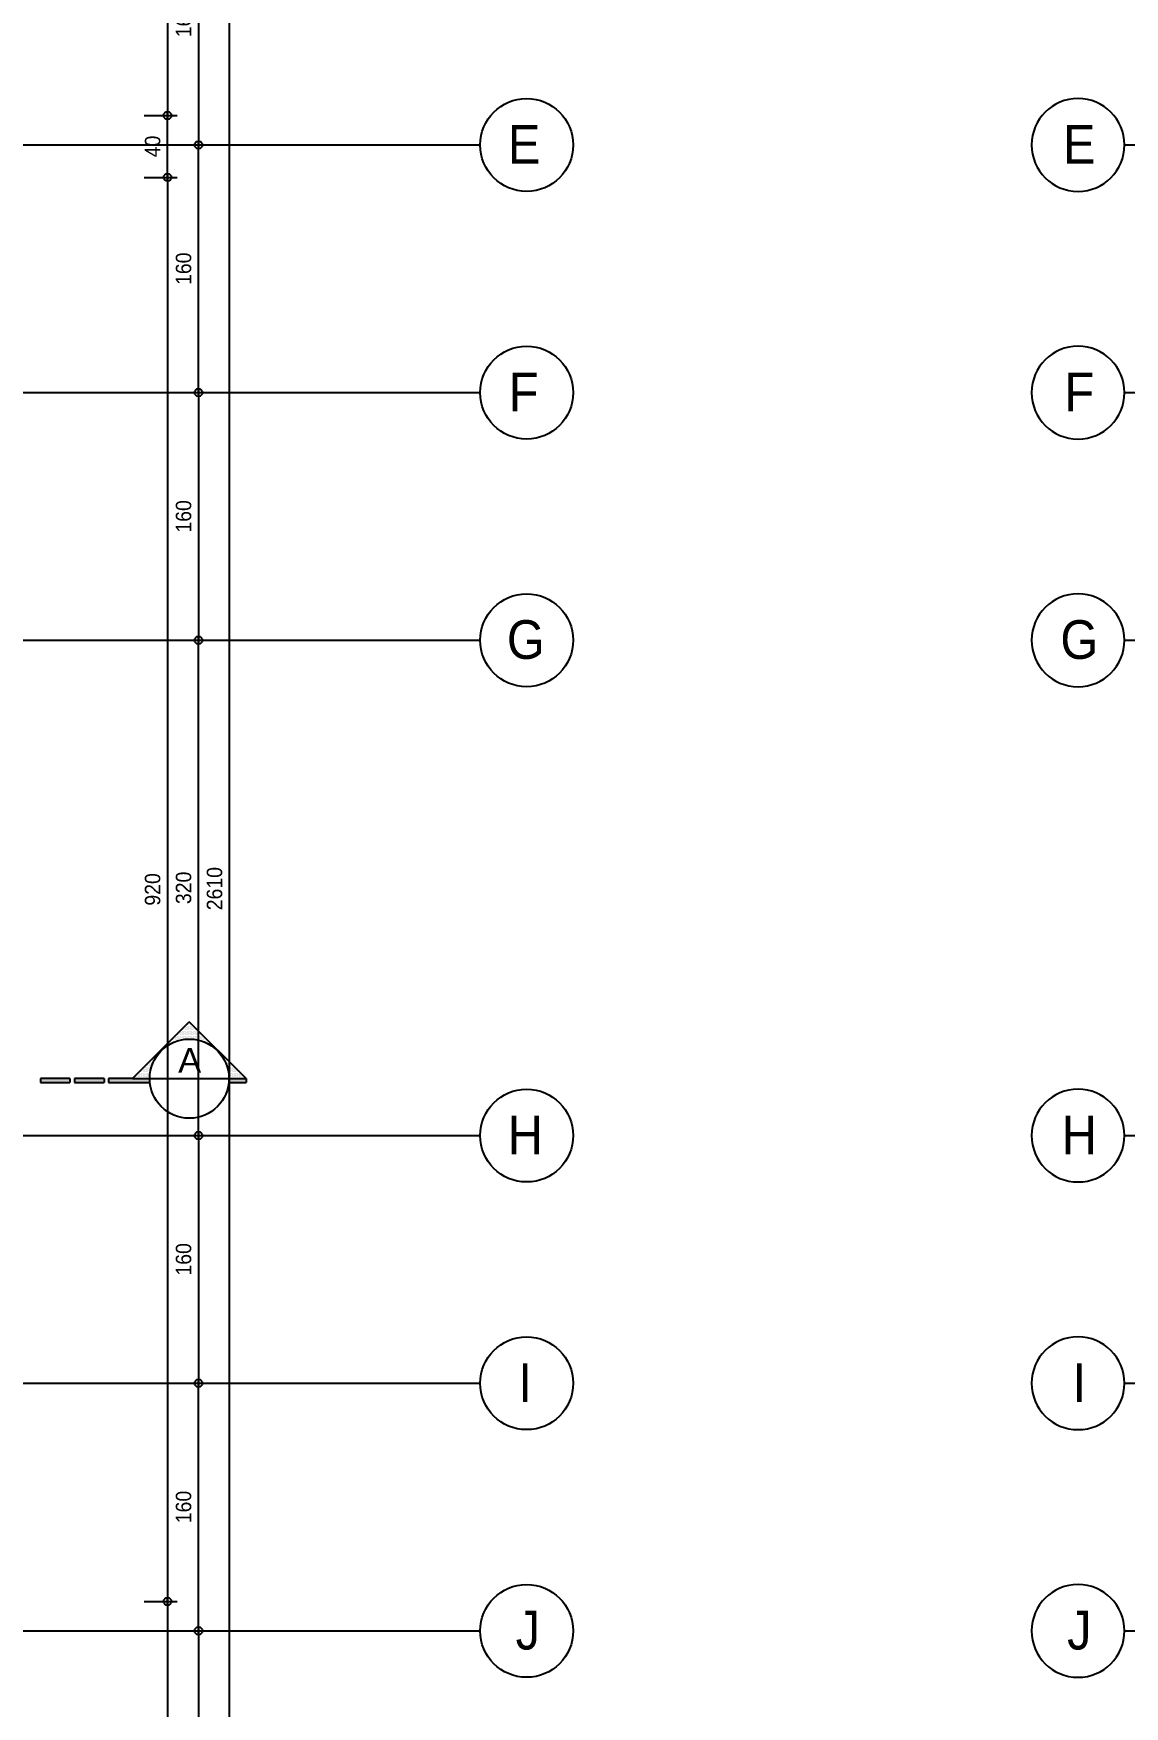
# Model space of a CAD drawing. Extents: x 460786 to 545292, y 30998 to 41694.
# Drawn here: x 471506 to 472210, y 38999 to 40080 of the extents above; entities that cross this region are included whole.
import ezdxf
from ezdxf.enums import TextEntityAlignment as Align

# ---------------------------------------------------------------- set-up
doc = ezdxf.new("R2010")
doc.units = 0
doc.header["$LTSCALE"] = 50
doc.header["$MEASUREMENT"] = 0
doc.header["$PDMODE"] = 35
doc.linetypes.add('DASHDOT', pattern=[5.5, 5, -0.25, 0, -0.25])
doc.layers.get('0').update_dxf_attribs({"linetype": 'CONTINUOUS'})
doc.layers.get('Defpoints').update_dxf_attribs({"linetype": 'CONTINUOUS'})
for name, color, linetype in [('A-Aks Balonu', 2, 'CONTINUOUS'), ('A-Aks Yatay', 12, 'DASHDOT'), ('A-Kesit Yazi', 4, 'CONTINUOUS'), ('A-Olcu DIS Dikey', 8, 'CONTINUOUS')]:
    doc.layers.add(name, color=color, linetype=linetype)
doc.styles.get("Standard").update_dxf_attribs({"font": 'arial.ttf', "width": 0.9})
doc.styles.add('STANDARD1', font='arial.ttf')
doc.dimstyles.new('EXIT', dxfattribs={"dimscale": 50, "dimtxt": 0.23, "dimasz": 0.03, "dimexe": 0.125, "dimexo": 0.5, "dimgap": 0.09, "dimtad": 1, "dimzin": 1, "dimdsep": 46, "dimtxsty": 'Standard', "dimblk": 'TICK', "dimcen": 0.2, "dimadec": 0, "dimazin": 0, "dimtfac": 1, "dimtix": 1, "dimtofl": 0, "dimtmove": 2, "dimatfit": 3, "dimldrblk": 'TICK', "dimfxl": 1, "dimtolj": 1, "dimtzin": 1, "dimarcsym": 0})

# ---------------------------------------------------------------- blocks, each defined once
blk = doc.blocks.new('aks')
blk.add_circle((-0.8, 38.6), 60)
at = {"width": 0.9}
blk.add_attdef('AKSNO', text='', height=50, dxfattribs=at).set_placement((-0.8, 38.6), align=Align.MIDDLE_CENTER)
blk = doc.blocks.new('*X5')
at = {"color": 0}
for p, q in [((116.4125, 395.05), (116.4125, 395.05)), ((116.425, 395.05), (116.425, 395.05)), ((116.43125, 395.0625), (116.43125, 395.0625)), ((116.4375, 395.075), (116.4375, 395.075)), ((116.4375, 395.05), (116.4375, 395.05)), ((116.44375, 395.0625), (116.44375, 395.0625)), ((116.45, 395.075), (116.45, 395.075)), ((116.45, 395.05), (116.45, 395.05)), ((116.45625, 395.0875), (116.45625, 395.0875)), ((116.45625, 395.0625), (116.45625, 395.0625)), ((116.4625, 395.1), (116.4625, 395.1)), ((116.4625, 395.075), (116.4625, 395.075)), ((116.4625, 395.05), (116.4625, 395.05)), ((116.46875, 395.0875), (116.46875, 395.0875)), ((116.46875, 395.0625), (116.46875, 395.0625)), ((116.475, 395.1), (116.475, 395.1)), ((116.475, 395.075), (116.475, 395.075)), ((116.475, 395.05), (116.475, 395.05)), ((116.48125, 395.1125), (116.48125, 395.1125)), ((116.48125, 395.0875), (116.48125, 395.0875)), ((116.48125, 395.0625), (116.48125, 395.0625)), ((116.4875, 395.125), (116.4875, 395.125)), ((116.4875, 395.1), (116.4875, 395.1)), ((116.4875, 395.075), (116.4875, 395.075)), ((116.4875, 395.05), (116.4875, 395.05)), ((116.49375, 395.1125), (116.49375, 395.1125)), ((116.49375, 395.0875), (116.49375, 395.0875)), ((116.49375, 395.0625), (116.49375, 395.0625)), ((116.5, 395.125), (116.5, 395.125)), ((116.5, 395.1), (116.5, 395.1)), ((116.5, 395.075), (116.5, 395.075)), ((116.5, 395.05), (116.5, 395.05)), ((116.50625, 395.1375), (116.50625, 395.1375)), ((116.50625, 395.1125), (116.50625, 395.1125)), ((116.50625, 395.0875), (116.50625, 395.0875)), ((116.50625, 395.0625), (116.50625, 395.0625)), ((116.5125, 395.15), (116.5125, 395.15)), ((116.5125, 395.125), (116.5125, 395.125)), ((116.5125, 395.1), (116.5125, 395.1)), ((116.5125, 395.075), (116.5125, 395.075)), ((116.5125, 395.05), (116.5125, 395.05)), ((116.51875, 395.1375), (116.51875, 395.1375)), ((116.51875, 395.1125), (116.51875, 395.1125)), ((116.51875, 395.0875), (116.51875, 395.0875)), ((116.51875, 395.0625), (116.51875, 395.0625)), ((116.525, 395.15), (116.525, 395.15)), ((116.525, 395.125), (116.525, 395.125)), ((116.525, 395.1), (116.525, 395.1)), ((116.525, 395.075), (116.525, 395.075)), ((116.525, 395.05), (116.525, 395.05)), ((116.53125, 395.1625), (116.53125, 395.1625)), ((116.53125, 395.1375), (116.53125, 395.1375)), ((116.53125, 395.1125), (116.53125, 395.1125)), ((116.53125, 395.0875), (116.53125, 395.0875)), ((116.53125, 395.0625), (116.53125, 395.0625)), ((116.5375, 395.175), (116.5375, 395.175)), ((116.5375, 395.15), (116.5375, 395.15)), ((116.5375, 395.125), (116.5375, 395.125)), ((116.5375, 395.1), (116.5375, 395.1)), ((116.5375, 395.075), (116.5375, 395.075)), ((116.5375, 395.05), (116.5375, 395.05)), ((116.54375, 395.1625), (116.54375, 395.1625)), ((116.54375, 395.1375), (116.54375, 395.1375)), ((116.54375, 395.1125), (116.54375, 395.1125)), ((116.54375, 395.0875), (116.54375, 395.0875)), ((116.54375, 395.0625), (116.54375, 395.0625)), ((116.55, 395.15), (116.55, 395.15)), ((116.55, 395.125), (116.55, 395.125)), ((116.55, 395.1), (116.55, 395.1)), ((116.55, 395.075), (116.55, 395.075)), ((116.55, 395.05), (116.55, 395.05)), ((116.55625, 395.1625), (116.55625, 395.1625)), ((116.55625, 395.1375), (116.55625, 395.1375)), ((116.55625, 395.1125), (116.55625, 395.1125)), ((116.55625, 395.0875), (116.55625, 395.0875)), ((116.55625, 395.0625), (116.55625, 395.0625)), ((116.5625, 395.15), (116.5625, 395.15)), ((116.5625, 395.125), (116.5625, 395.125)), ((116.5625, 395.1), (116.5625, 395.1)), ((116.5625, 395.075), (116.5625, 395.075)), ((116.5625, 395.05), (116.5625, 395.05)), ((116.56875, 395.1375), (116.56875, 395.1375)), ((116.56875, 395.1125), (116.56875, 395.1125)), ((116.56875, 395.0875), (116.56875, 395.0875)), ((116.56875, 395.0625), (116.56875, 395.0625)), ((116.575, 395.125), (116.575, 395.125)), ((116.575, 395.1), (116.575, 395.1)), ((116.575, 395.075), (116.575, 395.075)), ((116.575, 395.05), (116.575, 395.05)), ((116.58125, 395.1375), (116.58125, 395.1375)), ((116.58125, 395.1125), (116.58125, 395.1125)), ((116.58125, 395.0875), (116.58125, 395.0875)), ((116.58125, 395.0625), (116.58125, 395.0625)), ((116.5875, 395.125), (116.5875, 395.125)), ((116.5875, 395.1), (116.5875, 395.1)), ((116.5875, 395.075), (116.5875, 395.075)), ((116.5875, 395.05), (116.5875, 395.05)), ((116.59375, 395.1125), (116.59375, 395.1125)), ((116.59375, 395.0875), (116.59375, 395.0875)), ((116.59375, 395.0625), (116.59375, 395.0625)), ((116.6, 395.1), (116.6, 395.1)), ((116.6, 395.075), (116.6, 395.075)), ((116.6, 395.05), (116.6, 395.05)), ((116.60625, 395.1125), (116.60625, 395.1125)), ((116.60625, 395.0875), (116.60625, 395.0875)), ((116.60625, 395.0625), (116.60625, 395.0625)), ((116.6125, 395.1), (116.6125, 395.1)), ((116.6125, 395.075), (116.6125, 395.075)), ((116.6125, 395.05), (116.6125, 395.05)), ((116.61875, 395.0875), (116.61875, 395.0875)), ((116.61875, 395.0625), (116.61875, 395.0625)), ((116.625, 395.075), (116.625, 395.075)), ((116.625, 395.05), (116.625, 395.05)), ((116.63125, 395.0875), (116.63125, 395.0875)), ((116.63125, 395.0625), (116.63125, 395.0625)), ((116.6375, 395.075), (116.6375, 395.075)), ((116.6375, 395.05), (116.6375, 395.05)), ((116.64375, 395.0625), (116.64375, 395.0625)), ((116.65, 395.05), (116.65, 395.05)), ((116.65625, 395.0625), (116.65625, 395.0625)), ((116.6625, 395.05), (116.6625, 395.05)), ((116.2375, 394.875), (116.2375, 394.875)), ((116.25625, 394.8875), (116.25625, 394.8875)), ((116.2625, 394.9), (116.2625, 394.9)), ((116.28125, 394.9125), (116.28125, 394.9125)), ((116.2875, 394.925), (116.2875, 394.925)), ((116.30625, 394.9375), (116.30625, 394.9375)), ((116.3125, 394.95), (116.3125, 394.95)), ((116.325, 394.95), (116.325, 394.95)), ((116.33125, 394.9625), (116.33125, 394.9625)), ((116.3375, 394.975), (116.3375, 394.975)), ((116.34375, 394.9625), (116.34375, 394.9625)), ((116.35, 394.975), (116.35, 394.975)), ((116.35625, 394.9875), (116.35625, 394.9875)), ((116.35625, 394.9625), (116.35625, 394.9625)), ((116.3625, 395), (116.3625, 395)), ((116.3625, 394.975), (116.3625, 394.975)), ((116.36875, 394.9875), (116.36875, 394.9875)), ((116.375, 395), (116.375, 395)), ((116.375, 394.975), (116.375, 394.975)), ((116.38125, 395.0125), (116.38125, 395.0125)), ((116.38125, 394.9875), (116.38125, 394.9875)), ((116.3875, 395.025), (116.3875, 395.025)), ((116.3875, 395), (116.3875, 395)), ((116.39375, 395.0125), (116.39375, 395.0125)), ((116.39375, 394.9875), (116.39375, 394.9875)), ((116.4, 395.025), (116.4, 395.025)), ((116.4, 395), (116.4, 395)), ((116.40625, 395.0375), (116.40625, 395.0375)), ((116.40625, 395.0125), (116.40625, 395.0125)), ((116.40625, 394.9875), (116.40625, 394.9875)), ((116.4125, 395.025), (116.4125, 395.025)), ((116.4125, 395), (116.4125, 395)), ((116.41875, 395.0375), (116.41875, 395.0375)), ((116.41875, 395.0125), (116.41875, 395.0125)), ((116.425, 395.025), (116.425, 395.025)), ((116.425, 395), (116.425, 395)), ((116.43125, 395.0375), (116.43125, 395.0375)), ((116.43125, 395.0125), (116.43125, 395.0125)), ((116.4375, 395.025), (116.4375, 395.025)), ((116.4375, 395), (116.4375, 395)), ((116.44375, 395.0375), (116.44375, 395.0375)), ((116.44375, 395.0125), (116.44375, 395.0125)), ((116.45, 395.025), (116.45, 395.025)), ((116.45, 395), (116.45, 395)), ((116.45625, 395.0375), (116.45625, 395.0375)), ((116.45625, 395.0125), (116.45625, 395.0125)), ((116.4625, 395.025), (116.4625, 395.025)), ((116.4625, 395), (116.4625, 395)), ((116.46875, 395.0375), (116.46875, 395.0375)), ((116.46875, 395.0125), (116.46875, 395.0125)), ((116.475, 395.025), (116.475, 395.025)), ((116.48125, 395.0375), (116.48125, 395.0375)), ((116.48125, 395.0125), (116.48125, 395.0125)), ((116.4875, 395.025), (116.4875, 395.025)), ((116.49375, 395.0375), (116.49375, 395.0375)), ((116.49375, 395.0125), (116.49375, 395.0125)), ((116.5, 395.025), (116.5, 395.025)), ((116.50625, 395.0375), (116.50625, 395.0375)), ((116.50625, 395.0125), (116.50625, 395.0125)), ((116.5125, 395.025), (116.5125, 395.025)), ((116.51875, 395.0375), (116.51875, 395.0375)), ((116.51875, 395.0125), (116.51875, 395.0125)), ((116.525, 395.025), (116.525, 395.025)), ((116.53125, 395.0375), (116.53125, 395.0375)), ((116.53125, 395.0125), (116.53125, 395.0125)), ((116.5375, 395.025), (116.5375, 395.025)), ((116.54375, 395.0375), (116.54375, 395.0375)), ((116.54375, 395.0125), (116.54375, 395.0125)), ((116.55, 395.025), (116.55, 395.025)), ((116.55625, 395.0375), (116.55625, 395.0375)), ((116.55625, 395.0125), (116.55625, 395.0125)), ((116.5625, 395.025), (116.5625, 395.025)), ((116.56875, 395.0375), (116.56875, 395.0375)), ((116.56875, 395.0125), (116.56875, 395.0125)), ((116.575, 395.025), (116.575, 395.025)), ((116.58125, 395.0375), (116.58125, 395.0375)), ((116.58125, 395.0125), (116.58125, 395.0125)), ((116.5875, 395.025), (116.5875, 395.025)), ((116.59375, 395.0375), (116.59375, 395.0375)), ((116.59375, 395.0125), (116.59375, 395.0125)), ((116.6, 395.025), (116.6, 395.025)), ((116.60625, 395.0375), (116.60625, 395.0375)), ((116.60625, 395.0125), (116.60625, 395.0125)), ((116.6125, 395.025), (116.6125, 395.025)), ((116.61875, 395.0375), (116.61875, 395.0375)), ((116.61875, 395.0125), (116.61875, 395.0125)), ((116.625, 395.025), (116.625, 395.025)), ((116.625, 395), (116.625, 395)), ((116.63125, 395.0375), (116.63125, 395.0375)), ((116.63125, 395.0125), (116.63125, 395.0125)), ((116.6375, 395.025), (116.6375, 395.025)), ((116.6375, 395), (116.6375, 395)), ((116.64375, 395.0375), (116.64375, 395.0375)), ((116.64375, 395.0125), (116.64375, 395.0125)), ((116.65, 395.025), (116.65, 395.025)), ((116.65, 395), (116.65, 395)), ((116.65625, 395.0375), (116.65625, 395.0375)), ((116.65625, 395.0125), (116.65625, 395.0125)), ((116.6625, 395.025), (116.6625, 395.025)), ((116.6625, 395), (116.6625, 395)), ((116.66875, 395.0375), (116.66875, 395.0375)), ((116.66875, 395.0125), (116.66875, 395.0125)), ((116.66875, 394.9875), (116.66875, 394.9875)), ((116.675, 395.025), (116.675, 395.025)), ((116.675, 395), (116.675, 395)), ((116.68125, 395.0375), (116.68125, 395.0375)), ((116.68125, 395.0125), (116.68125, 395.0125)), ((116.68125, 394.9875), (116.68125, 394.9875)), ((116.6875, 395.025), (116.6875, 395.025)), ((116.6875, 395), (116.6875, 395)), ((116.69375, 395.0125), (116.69375, 395.0125)), ((116.69375, 394.9875), (116.69375, 394.9875)), ((116.7, 395), (116.7, 395)), ((116.70625, 395.0125), (116.70625, 395.0125)), ((116.70625, 394.9875), (116.70625, 394.9875)), ((116.7125, 395), (116.7125, 395)), ((116.7125, 394.975), (116.7125, 394.975)), ((116.71875, 394.9875), (116.71875, 394.9875)), ((116.725, 394.975), (116.725, 394.975)), ((116.73125, 394.9875), (116.73125, 394.9875)), ((116.73125, 394.9625), (116.73125, 394.9625)), ((116.7375, 394.975), (116.7375, 394.975)), ((116.74375, 394.9625), (116.74375, 394.9625)), ((116.75, 394.95), (116.75, 394.95)), ((116.75625, 394.9625), (116.75625, 394.9625)), ((116.7625, 394.95), (116.7625, 394.95)), ((116.76875, 394.9375), (116.76875, 394.9375)), ((116.78125, 394.9375), (116.78125, 394.9375)), ((116.7875, 394.925), (116.7875, 394.925)), ((116.80625, 394.9125), (116.80625, 394.9125)), ((116.83125, 394.8875), (116.83125, 394.8875)), ((116.08125, 394.7125), (116.08125, 394.7125)), ((116.0875, 394.725), (116.0875, 394.725)), ((116.09375, 394.7125), (116.09375, 394.7125)), ((116.1, 394.725), (116.1, 394.725)), ((116.10625, 394.7375), (116.10625, 394.7375)), ((116.10625, 394.7125), (116.10625, 394.7125)), ((116.1125, 394.75), (116.1125, 394.75)), ((116.1125, 394.725), (116.1125, 394.725)), ((116.11875, 394.7375), (116.11875, 394.7375)), ((116.11875, 394.7125), (116.11875, 394.7125)), ((116.125, 394.75), (116.125, 394.75)), ((116.125, 394.725), (116.125, 394.725)), ((116.13125, 394.7625), (116.13125, 394.7625)), ((116.13125, 394.7375), (116.13125, 394.7375)), ((116.13125, 394.7125), (116.13125, 394.7125)), ((116.1375, 394.775), (116.1375, 394.775)), ((116.1375, 394.75), (116.1375, 394.75)), ((116.1375, 394.725), (116.1375, 394.725)), ((116.14375, 394.7625), (116.14375, 394.7625)), ((116.14375, 394.7375), (116.14375, 394.7375)), ((116.14375, 394.7125), (116.14375, 394.7125)), ((116.15, 394.775), (116.15, 394.775)), ((116.15, 394.75), (116.15, 394.75)), ((116.15, 394.725), (116.15, 394.725)), ((116.15625, 394.7875), (116.15625, 394.7875)), ((116.15625, 394.7625), (116.15625, 394.7625)), ((116.15625, 394.7375), (116.15625, 394.7375)), ((116.1625, 394.8), (116.1625, 394.8)), ((116.1625, 394.775), (116.1625, 394.775)), ((116.1625, 394.75), (116.1625, 394.75)), ((116.16875, 394.7875), (116.16875, 394.7875)), ((116.16875, 394.7625), (116.16875, 394.7625)), ((116.175, 394.8), (116.175, 394.8)), ((116.175, 394.775), (116.175, 394.775)), ((116.18125, 394.8125), (116.18125, 394.8125)), ((116.18125, 394.7875), (116.18125, 394.7875)), ((116.1875, 394.825), (116.1875, 394.825)), ((116.1875, 394.8), (116.1875, 394.8)), ((116.19375, 394.8125), (116.19375, 394.8125)), ((116.2, 394.825), (116.2, 394.825)), ((116.20625, 394.8375), (116.20625, 394.8375)), ((116.2125, 394.85), (116.2125, 394.85)), ((116.23125, 394.8625), (116.23125, 394.8625)), ((116.85625, 394.8625), (116.85625, 394.8625)), ((116.8625, 394.85), (116.8625, 394.85)), ((116.88125, 394.8375), (116.88125, 394.8375)), ((116.8875, 394.825), (116.8875, 394.825)), ((116.89375, 394.8125), (116.89375, 394.8125)), ((116.9, 394.8), (116.9, 394.8)), ((116.90625, 394.8125), (116.90625, 394.8125)), ((116.90625, 394.7875), (116.90625, 394.7875)), ((116.9125, 394.8), (116.9125, 394.8)), ((116.9125, 394.775), (116.9125, 394.775)), ((116.91875, 394.7875), (116.91875, 394.7875)), ((116.91875, 394.7625), (116.91875, 394.7625)), ((116.925, 394.775), (116.925, 394.775)), ((116.925, 394.75), (116.925, 394.75)), ((116.925, 394.725), (116.925, 394.725)), ((116.93125, 394.7875), (116.93125, 394.7875)), ((116.93125, 394.7625), (116.93125, 394.7625)), ((116.93125, 394.7375), (116.93125, 394.7375)), ((116.93125, 394.7125), (116.93125, 394.7125)), ((116.9375, 394.775), (116.9375, 394.775)), ((116.9375, 394.75), (116.9375, 394.75)), ((116.9375, 394.725), (116.9375, 394.725)), ((116.94375, 394.7625), (116.94375, 394.7625)), ((116.94375, 394.7375), (116.94375, 394.7375)), ((116.94375, 394.7125), (116.94375, 394.7125)), ((116.95, 394.75), (116.95, 394.75)), ((116.95, 394.725), (116.95, 394.725)), ((116.95625, 394.7625), (116.95625, 394.7625)), ((116.95625, 394.7375), (116.95625, 394.7375)), ((116.95625, 394.7125), (116.95625, 394.7125)), ((116.9625, 394.75), (116.9625, 394.75)), ((116.9625, 394.725), (116.9625, 394.725)), ((116.96875, 394.7375), (116.96875, 394.7375)), ((116.96875, 394.7125), (116.96875, 394.7125)), ((116.975, 394.725), (116.975, 394.725)), ((116.98125, 394.7375), (116.98125, 394.7375)), ((116.98125, 394.7125), (116.98125, 394.7125)), ((116.9875, 394.725), (116.9875, 394.725)), ((116.99375, 394.7125), (116.99375, 394.7125)), ((117.00625, 394.7125), (117.00625, 394.7125)), ((115.98125, 394.6125), (115.98125, 394.6125)), ((115.9875, 394.625), (115.9875, 394.625)), ((115.99375, 394.6125), (115.99375, 394.6125)), ((116, 394.625), (116, 394.625)), ((116.00625, 394.6375), (116.00625, 394.6375)), ((116.00625, 394.6125), (116.00625, 394.6125)), ((116.0125, 394.65), (116.0125, 394.65)), ((116.0125, 394.625), (116.0125, 394.625)), ((116.01875, 394.6375), (116.01875, 394.6375)), ((116.01875, 394.6125), (116.01875, 394.6125)), ((116.025, 394.65), (116.025, 394.65)), ((116.025, 394.625), (116.025, 394.625)), ((116.03125, 394.6625), (116.03125, 394.6625)), ((116.03125, 394.6375), (116.03125, 394.6375)), ((116.03125, 394.6125), (116.03125, 394.6125)), ((116.0375, 394.675), (116.0375, 394.675)), ((116.0375, 394.65), (116.0375, 394.65)), ((116.0375, 394.625), (116.0375, 394.625)), ((116.04375, 394.6625), (116.04375, 394.6625)), ((116.04375, 394.6375), (116.04375, 394.6375)), ((116.04375, 394.6125), (116.04375, 394.6125)), ((116.05, 394.675), (116.05, 394.675)), ((116.05, 394.65), (116.05, 394.65)), ((116.05, 394.625), (116.05, 394.625)), ((116.05625, 394.6875), (116.05625, 394.6875)), ((116.05625, 394.6625), (116.05625, 394.6625)), ((116.05625, 394.6375), (116.05625, 394.6375)), ((116.05625, 394.6125), (116.05625, 394.6125)), ((116.0625, 394.7), (116.0625, 394.7)), ((116.0625, 394.675), (116.0625, 394.675)), ((116.0625, 394.65), (116.0625, 394.65)), ((116.0625, 394.625), (116.0625, 394.625)), ((116.06875, 394.6875), (116.06875, 394.6875)), ((116.06875, 394.6625), (116.06875, 394.6625)), ((116.06875, 394.6375), (116.06875, 394.6375)), ((116.06875, 394.6125), (116.06875, 394.6125)), ((116.075, 394.7), (116.075, 394.7)), ((116.075, 394.675), (116.075, 394.675)), ((116.075, 394.65), (116.075, 394.65)), ((116.075, 394.625), (116.075, 394.625)), ((116.08125, 394.6875), (116.08125, 394.6875)), ((116.08125, 394.6625), (116.08125, 394.6625)), ((116.08125, 394.6375), (116.08125, 394.6375)), ((116.08125, 394.6125), (116.08125, 394.6125)), ((116.0875, 394.7), (116.0875, 394.7)), ((116.0875, 394.675), (116.0875, 394.675)), ((116.0875, 394.65), (116.0875, 394.65)), ((116.0875, 394.625), (116.0875, 394.625)), ((116.09375, 394.6875), (116.09375, 394.6875)), ((116.09375, 394.6625), (116.09375, 394.6625)), ((116.09375, 394.6375), (116.09375, 394.6375)), ((116.09375, 394.6125), (116.09375, 394.6125)), ((116.1, 394.7), (116.1, 394.7)), ((116.1, 394.675), (116.1, 394.675)), ((116.1, 394.65), (116.1, 394.65)), ((116.1, 394.625), (116.1, 394.625)), ((116.10625, 394.6875), (116.10625, 394.6875)), ((116.10625, 394.6625), (116.10625, 394.6625)), ((116.10625, 394.6375), (116.10625, 394.6375)), ((116.10625, 394.6125), (116.10625, 394.6125)), ((116.1125, 394.7), (116.1125, 394.7)), ((116.1125, 394.675), (116.1125, 394.675)), ((116.1125, 394.65), (116.1125, 394.65)), ((116.1125, 394.625), (116.1125, 394.625)), ((116.11875, 394.6875), (116.11875, 394.6875)), ((116.11875, 394.6625), (116.11875, 394.6625)), ((116.11875, 394.6375), (116.11875, 394.6375)), ((116.11875, 394.6125), (116.11875, 394.6125)), ((116.125, 394.7), (116.125, 394.7)), ((116.125, 394.675), (116.125, 394.675)), ((116.125, 394.65), (116.125, 394.65)), ((116.125, 394.625), (116.125, 394.625)), ((116.13125, 394.6875), (116.13125, 394.6875)), ((116.13125, 394.6625), (116.13125, 394.6625)), ((116.13125, 394.6375), (116.13125, 394.6375)), ((116.13125, 394.6125), (116.13125, 394.6125)), ((116.1375, 394.7), (116.1375, 394.7)), ((116.1375, 394.675), (116.1375, 394.675)), ((116.1375, 394.65), (116.1375, 394.65)), ((116.1375, 394.625), (116.1375, 394.625)), ((116.14375, 394.6875), (116.14375, 394.6875)), ((116.14375, 394.6625), (116.14375, 394.6625)), ((116.15, 394.7), (116.15, 394.7)), ((116.9375, 394.7), (116.9375, 394.7)), ((116.9375, 394.675), (116.9375, 394.675)), ((116.94375, 394.6875), (116.94375, 394.6875)), ((116.94375, 394.6625), (116.94375, 394.6625)), ((116.94375, 394.6375), (116.94375, 394.6375)), ((116.94375, 394.6125), (116.94375, 394.6125)), ((116.95, 394.7), (116.95, 394.7)), ((116.95, 394.675), (116.95, 394.675)), ((116.95, 394.65), (116.95, 394.65)), ((116.95, 394.625), (116.95, 394.625)), ((116.95625, 394.6875), (116.95625, 394.6875)), ((116.95625, 394.6625), (116.95625, 394.6625)), ((116.95625, 394.6375), (116.95625, 394.6375)), ((116.95625, 394.6125), (116.95625, 394.6125)), ((116.9625, 394.7), (116.9625, 394.7)), ((116.9625, 394.675), (116.9625, 394.675)), ((116.9625, 394.65), (116.9625, 394.65)), ((116.9625, 394.625), (116.9625, 394.625)), ((116.96875, 394.6875), (116.96875, 394.6875)), ((116.96875, 394.6625), (116.96875, 394.6625)), ((116.96875, 394.6375), (116.96875, 394.6375)), ((116.96875, 394.6125), (116.96875, 394.6125)), ((116.975, 394.7), (116.975, 394.7)), ((116.975, 394.675), (116.975, 394.675)), ((116.975, 394.65), (116.975, 394.65)), ((116.975, 394.625), (116.975, 394.625)), ((116.98125, 394.6875), (116.98125, 394.6875)), ((116.98125, 394.6625), (116.98125, 394.6625)), ((116.98125, 394.6375), (116.98125, 394.6375)), ((116.98125, 394.6125), (116.98125, 394.6125)), ((116.9875, 394.7), (116.9875, 394.7)), ((116.9875, 394.675), (116.9875, 394.675)), ((116.9875, 394.65), (116.9875, 394.65)), ((116.9875, 394.625), (116.9875, 394.625)), ((116.99375, 394.6875), (116.99375, 394.6875)), ((116.99375, 394.6625), (116.99375, 394.6625)), ((116.99375, 394.6375), (116.99375, 394.6375)), ((116.99375, 394.6125), (116.99375, 394.6125)), ((117, 394.7), (117, 394.7)), ((117, 394.675), (117, 394.675)), ((117, 394.65), (117, 394.65)), ((117, 394.625), (117, 394.625)), ((117.00625, 394.6875), (117.00625, 394.6875)), ((117.00625, 394.6625), (117.00625, 394.6625)), ((117.00625, 394.6375), (117.00625, 394.6375)), ((117.00625, 394.6125), (117.00625, 394.6125)), ((117.0125, 394.7), (117.0125, 394.7)), ((117.0125, 394.675), (117.0125, 394.675)), ((117.0125, 394.65), (117.0125, 394.65)), ((117.0125, 394.625), (117.0125, 394.625)), ((117.01875, 394.6875), (117.01875, 394.6875)), ((117.01875, 394.6625), (117.01875, 394.6625)), ((117.01875, 394.6375), (117.01875, 394.6375)), ((117.01875, 394.6125), (117.01875, 394.6125)), ((117.025, 394.675), (117.025, 394.675)), ((117.025, 394.65), (117.025, 394.65)), ((117.025, 394.625), (117.025, 394.625)), ((117.03125, 394.6875), (117.03125, 394.6875)), ((117.03125, 394.6625), (117.03125, 394.6625)), ((117.03125, 394.6375), (117.03125, 394.6375)), ((117.03125, 394.6125), (117.03125, 394.6125)), ((117.0375, 394.675), (117.0375, 394.675)), ((117.0375, 394.65), (117.0375, 394.65)), ((117.0375, 394.625), (117.0375, 394.625)), ((117.04375, 394.6625), (117.04375, 394.6625)), ((117.04375, 394.6375), (117.04375, 394.6375)), ((117.04375, 394.6125), (117.04375, 394.6125)), ((117.05, 394.65), (117.05, 394.65)), ((117.05, 394.625), (117.05, 394.625)), ((117.05625, 394.6625), (117.05625, 394.6625)), ((117.05625, 394.6375), (117.05625, 394.6375)), ((117.05625, 394.6125), (117.05625, 394.6125)), ((117.0625, 394.65), (117.0625, 394.65)), ((117.0625, 394.625), (117.0625, 394.625)), ((117.06875, 394.6375), (117.06875, 394.6375)), ((117.06875, 394.6125), (117.06875, 394.6125)), ((117.075, 394.625), (117.075, 394.625)), ((117.08125, 394.6375), (117.08125, 394.6375)), ((117.08125, 394.6125), (117.08125, 394.6125)), ((117.0875, 394.625), (117.0875, 394.625)), ((117.09375, 394.6125), (117.09375, 394.6125)), ((117.10625, 394.6125), (117.10625, 394.6125))]:
    blk.add_line(p, q, dxfattribs=at)
blk = doc.blocks.new('kesit-p2')
h = blk.add_hatch()
h.set_pattern_fill('DOTS', scale=0.2, angle=90)
h.set_pattern_definition([(90, (294857.23727, 191937.31927), (-0.3175, 0.15875), [0, -0.3175])])
h.paths.add_polyline_path([(107.5, 62.4), (107.5, 51.2, -0.023249), (109.9, 51.1), (109.9, 62.4)])
h.paths.add_polyline_path([(107.5, 0), (107.5, -11.2), (107.5, -26.5), (109.9, -26.5), (109.9, 0.1, -0.023249)])
h.paths.add_polyline_path([(107.5, -29.5), (107.5, -48.6), (109.9, -48.6), (109.9, -29.5)])
h.paths.add_polyline_path([(107.5, -51.5), (107.5, -70.6), (109.9, -70.6), (109.9, -51.5)])
at = {"color": 0}
for p, q in [((107.5, 62.4), (70.7, 25.6)), ((107.5, -11.2), (107.5, 62.4)), ((109.9, 51.1), (109.9, 62.4)), ((107.5, -11.2), (70.7, 25.6)), ((109.9, -26.5), (109.9, 0.1)), ((109.9, -48.6), (109.9, -29.5)), ((109.9, -70.6), (109.9, -51.5))]:
    blk.add_line(p, q, dxfattribs=at)
for p, q in [((107.5, 62.4), (109.9, 62.4)), ((107.5, -11.2), (107.5, -26.5)), ((107.5, -26.5), (109.9, -26.5)), ((107.5, -29.5), (107.5, -48.6)), ((107.5, -29.5), (109.9, -29.5)), ((107.5, -48.6), (109.9, -48.6)), ((107.5, -51.5), (107.5, -70.6)), ((107.5, -51.5), (109.9, -51.5)), ((107.5, -70.6), (109.9, -70.6))]:
    blk.add_line(p, q)
blk.add_circle((107.5, 25.6), 25.6, dxfattribs=at)
at = {"color": 7, "xscale": 64, "yscale": 64, "zscale": 64, "rotation": 90}
blk.add_blockref('*X5', (25362.4, -7433.1), dxfattribs=at)
at = {"style": 'STANDARD1'}
blk.add_attdef('TEXT', text='', height=16, dxfattribs=at).set_placement((95.7, 25.8), align=Align.MIDDLE_CENTER)
at = {"style": 'STANDARD1', "width": 0.6}
blk.add_attdef('TEXT', text='', height=12, dxfattribs=at).set_placement((119.9, 26.6), align=Align.MIDDLE_CENTER)
blk = doc.blocks.new('TICK', base_point=(53.7, 38.06))
blk.add_line((55.37, 38.06), (52.04, 38.06))
blk.add_circle((53.7, 38.06), 1.67)
blk = doc.blocks.new('*D314')
at = {"layer": 'A-Olcu DIS Dikey', "color": 0, "lineweight": -2, "transparency": 16777216}
for p, q in [((471577.4, 40026.5), (471598.7, 40026.5)), ((471592.4, 39988), (471592.4, 40025)), ((471577.4, 39986.5), (471598.7, 39986.5))]:
    blk.add_line(p, q, dxfattribs=at)
at = {"layer": 'Defpoints', "color": 0, "transparency": 16777216}
for p in [(471552.4, 40026.5), (471592.4, 40026.5), (471552.4, 39986.5)]:
    blk.add_point(p, dxfattribs=at)
at = {"layer": 'A-Olcu DIS Dikey', "color": 0, "lineweight": -2, "transparency": 16777216, "xscale": 1.5, "yscale": 1.5, "zscale": 1.5}
for p, rotation in [((471592.4, 40026.5), 90), ((471592.4, 39986.5), 270)]:
    blk.add_blockref('TICK', p, dxfattribs=dict(at, rotation=rotation))
at = {"layer": 'A-Olcu DIS Dikey', "color": 0, "transparency": 16777216, "insert": (471582.8, 40006.5), "char_height": 10, "attachment_point": 5, "rotation": 90}
blk.add_mtext('\\A1;40', dxfattribs=at)
blk = doc.blocks.new('*D315')
at = {"layer": 'A-Olcu DIS Dikey', "color": 0, "lineweight": -2, "transparency": 16777216}
for p, q in [((471577.4, 39066.5), (471598.7, 39066.5)), ((471592.4, 39065), (471592.4, 38748)), ((471577.4, 38746.5), (471598.7, 38746.5))]:
    blk.add_line(p, q, dxfattribs=at)
at = {"layer": 'Defpoints', "color": 0, "transparency": 16777216}
for p in [(471552.4, 39066.5), (471552.4, 38746.5), (471592.4, 38746.5)]:
    blk.add_point(p, dxfattribs=at)
at = {"layer": 'A-Olcu DIS Dikey', "color": 0, "lineweight": -2, "transparency": 16777216, "xscale": 1.5, "yscale": 1.5, "zscale": 1.5}
for p, rotation in [((471592.4, 39066.5), 90), ((471592.4, 38746.5), 270)]:
    blk.add_blockref('TICK', p, dxfattribs=dict(at, rotation=rotation))
at = {"layer": 'A-Olcu DIS Dikey', "color": 0, "transparency": 16777216, "insert": (471582.8, 38906.5), "char_height": 10, "attachment_point": 5, "rotation": 90}
blk.add_mtext('\\A1;320', dxfattribs=at)
blk = doc.blocks.new('*D324')
at = {"layer": 'A-Olcu DIS Dikey', "color": 0, "lineweight": -2, "transparency": 16777216}
for p, q in [((471597.4, 39047.5), (471618.7, 39047.5)), ((471612.4, 39046), (471612.4, 38889)), ((471597.4, 38887.5), (471618.7, 38887.5))]:
    blk.add_line(p, q, dxfattribs=at)
at = {"layer": 'Defpoints', "color": 0, "transparency": 16777216}
for p in [(471572.4, 39047.5), (471572.4, 38887.5), (471612.4, 38887.5)]:
    blk.add_point(p, dxfattribs=at)
at = {"layer": 'A-Olcu DIS Dikey', "color": 0, "lineweight": -2, "transparency": 16777216, "xscale": 1.5, "yscale": 1.5, "zscale": 1.5}
for p, rotation in [((471612.4, 39047.5), 90), ((471612.4, 38887.5), 270)]:
    blk.add_blockref('TICK', p, dxfattribs=dict(at, rotation=rotation))
at = {"layer": 'A-Olcu DIS Dikey', "color": 0, "transparency": 16777216, "insert": (471602.8, 38967.5), "char_height": 10, "attachment_point": 5, "rotation": 90}
blk.add_mtext('\\A1;160', dxfattribs=at)
blk = doc.blocks.new('*D325')
at = {"layer": 'A-Olcu DIS Dikey', "color": 0, "lineweight": -2, "transparency": 16777216}
for p, q in [((471597.4, 39207.5), (471618.7, 39207.5)), ((471612.4, 39049), (471612.4, 39206)), ((471597.4, 39047.5), (471618.7, 39047.5))]:
    blk.add_line(p, q, dxfattribs=at)
at = {"layer": 'Defpoints', "color": 0, "transparency": 16777216}
for p in [(471572.4, 39207.5), (471612.4, 39207.5), (471572.4, 39047.5)]:
    blk.add_point(p, dxfattribs=at)
at = {"layer": 'A-Olcu DIS Dikey', "color": 0, "lineweight": -2, "transparency": 16777216, "xscale": 1.5, "yscale": 1.5, "zscale": 1.5}
for p, rotation in [((471612.4, 39207.5), 90), ((471612.4, 39047.5), 270)]:
    blk.add_blockref('TICK', p, dxfattribs=dict(at, rotation=rotation))
at = {"layer": 'A-Olcu DIS Dikey', "color": 0, "transparency": 16777216, "insert": (471602.8, 39127.5), "char_height": 10, "attachment_point": 5, "rotation": 90}
blk.add_mtext('\\A1;160', dxfattribs=at)
blk = doc.blocks.new('*D326')
at = {"layer": 'A-Olcu DIS Dikey', "color": 0, "lineweight": -2, "transparency": 16777216}
for p, q in [((471597.4, 39367.5), (471618.7, 39367.5)), ((471612.4, 39366), (471612.4, 39209)), ((471597.4, 39207.5), (471618.7, 39207.5))]:
    blk.add_line(p, q, dxfattribs=at)
at = {"layer": 'Defpoints', "color": 0, "transparency": 16777216}
for p in [(471572.4, 39367.5), (471572.4, 39207.5), (471612.4, 39207.5)]:
    blk.add_point(p, dxfattribs=at)
at = {"layer": 'A-Olcu DIS Dikey', "color": 0, "lineweight": -2, "transparency": 16777216, "xscale": 1.5, "yscale": 1.5, "zscale": 1.5}
for p, rotation in [((471612.4, 39367.5), 90), ((471612.4, 39207.5), 270)]:
    blk.add_blockref('TICK', p, dxfattribs=dict(at, rotation=rotation))
at = {"layer": 'A-Olcu DIS Dikey', "color": 0, "transparency": 16777216, "insert": (471602.8, 39287.5), "char_height": 10, "attachment_point": 5, "rotation": 90}
blk.add_mtext('\\A1;160', dxfattribs=at)
blk = doc.blocks.new('*D327')
at = {"layer": 'A-Olcu DIS Dikey', "color": 0, "lineweight": -2, "transparency": 16777216}
for p, q in [((471597.4, 39687.5), (471618.7, 39687.5)), ((471612.4, 39369), (471612.4, 39686)), ((471597.4, 39367.5), (471618.7, 39367.5))]:
    blk.add_line(p, q, dxfattribs=at)
at = {"layer": 'Defpoints', "color": 0, "transparency": 16777216}
for p in [(471572.4, 39687.5), (471612.4, 39687.5), (471572.4, 39367.5)]:
    blk.add_point(p, dxfattribs=at)
at = {"layer": 'A-Olcu DIS Dikey', "color": 0, "lineweight": -2, "transparency": 16777216, "xscale": 1.5, "yscale": 1.5, "zscale": 1.5}
for p, rotation in [((471612.4, 39687.5), 90), ((471612.4, 39367.5), 270)]:
    blk.add_blockref('TICK', p, dxfattribs=dict(at, rotation=rotation))
at = {"layer": 'A-Olcu DIS Dikey', "color": 0, "transparency": 16777216, "insert": (471602.8, 39527.5), "char_height": 10, "attachment_point": 5, "rotation": 90}
blk.add_mtext('\\A1;320', dxfattribs=at)
blk = doc.blocks.new('*D328')
at = {"layer": 'A-Olcu DIS Dikey', "color": 0, "lineweight": -2, "transparency": 16777216}
for p, q in [((471597.4, 39847.5), (471618.7, 39847.5)), ((471612.4, 39846), (471612.4, 39689)), ((471597.4, 39687.5), (471618.7, 39687.5))]:
    blk.add_line(p, q, dxfattribs=at)
at = {"layer": 'Defpoints', "color": 0, "transparency": 16777216}
for p in [(471572.4, 39847.5), (471572.4, 39687.5), (471612.4, 39687.5)]:
    blk.add_point(p, dxfattribs=at)
at = {"layer": 'A-Olcu DIS Dikey', "color": 0, "lineweight": -2, "transparency": 16777216, "xscale": 1.5, "yscale": 1.5, "zscale": 1.5}
for p, rotation in [((471612.4, 39847.5), 90), ((471612.4, 39687.5), 270)]:
    blk.add_blockref('TICK', p, dxfattribs=dict(at, rotation=rotation))
at = {"layer": 'A-Olcu DIS Dikey', "color": 0, "transparency": 16777216, "insert": (471602.8, 39767.5), "char_height": 10, "attachment_point": 5, "rotation": 90}
blk.add_mtext('\\A1;160', dxfattribs=at)
blk = doc.blocks.new('*D329')
at = {"layer": 'A-Olcu DIS Dikey', "color": 0, "lineweight": -2, "transparency": 16777216}
for p, q in [((471597.4, 40007.5), (471618.7, 40007.5)), ((471612.4, 39849), (471612.4, 40006)), ((471597.4, 39847.5), (471618.7, 39847.5))]:
    blk.add_line(p, q, dxfattribs=at)
at = {"layer": 'Defpoints', "color": 0, "transparency": 16777216}
for p in [(471572.4, 40007.5), (471612.4, 40007.5), (471572.4, 39847.5)]:
    blk.add_point(p, dxfattribs=at)
at = {"layer": 'A-Olcu DIS Dikey', "color": 0, "lineweight": -2, "transparency": 16777216, "xscale": 1.5, "yscale": 1.5, "zscale": 1.5}
for p, rotation in [((471612.4, 40007.5), 90), ((471612.4, 39847.5), 270)]:
    blk.add_blockref('TICK', p, dxfattribs=dict(at, rotation=rotation))
at = {"layer": 'A-Olcu DIS Dikey', "color": 0, "transparency": 16777216, "insert": (471602.8, 39927.5), "char_height": 10, "attachment_point": 5, "rotation": 90}
blk.add_mtext('\\A1;160', dxfattribs=at)
blk = doc.blocks.new('*D330')
at = {"layer": 'A-Olcu DIS Dikey', "color": 0, "lineweight": -2, "transparency": 16777216}
for p, q in [((471597.4, 40167.5), (471618.7, 40167.5)), ((471612.4, 40166), (471612.4, 40009)), ((471597.4, 40007.5), (471618.7, 40007.5))]:
    blk.add_line(p, q, dxfattribs=at)
at = {"layer": 'Defpoints', "color": 0, "transparency": 16777216}
for p in [(471572.4, 40167.5), (471572.4, 40007.5), (471612.4, 40007.5)]:
    blk.add_point(p, dxfattribs=at)
at = {"layer": 'A-Olcu DIS Dikey', "color": 0, "lineweight": -2, "transparency": 16777216, "xscale": 1.5, "yscale": 1.5, "zscale": 1.5}
for p, rotation in [((471612.4, 40167.5), 90), ((471612.4, 40007.5), 270)]:
    blk.add_blockref('TICK', p, dxfattribs=dict(at, rotation=rotation))
at = {"layer": 'A-Olcu DIS Dikey', "color": 0, "transparency": 16777216, "insert": (471602.8, 40087.5), "char_height": 10, "attachment_point": 5, "rotation": 90}
blk.add_mtext('\\A1;160', dxfattribs=at)
blk = doc.blocks.new('*D333')
at = {"layer": 'A-Olcu DIS Dikey', "color": 0, "lineweight": -2, "transparency": 16777216}
for p, q in [((471617.4, 40831.5), (471638.7, 40831.5)), ((471632.4, 38224), (471632.4, 40830)), ((471617.4, 38222.5), (471638.7, 38222.5))]:
    blk.add_line(p, q, dxfattribs=at)
at = {"layer": 'Defpoints', "color": 0, "transparency": 16777216}
for p in [(471592.4, 40831.5), (471632.4, 40831.5), (471592.4, 38222.5)]:
    blk.add_point(p, dxfattribs=at)
at = {"layer": 'A-Olcu DIS Dikey', "color": 0, "lineweight": -2, "transparency": 16777216, "xscale": 1.5, "yscale": 1.5, "zscale": 1.5}
for p, rotation in [((471632.4, 40831.5), 90), ((471632.4, 38222.5), 270)]:
    blk.add_blockref('TICK', p, dxfattribs=dict(at, rotation=rotation))
at = {"layer": 'A-Olcu DIS Dikey', "color": 0, "transparency": 16777216, "insert": (471622.8, 39527), "char_height": 10, "attachment_point": 5, "rotation": 90}
blk.add_mtext('\\A1;{\\fArial TUR|b0|i0|c162|p34;2610}', dxfattribs=at)
blk = doc.blocks.new('*D337')
at = {"layer": 'A-Olcu DIS Dikey', "color": 0, "lineweight": -2, "transparency": 16777216}
for p, q in [((471577.4, 40499.5), (471598.7, 40499.5)), ((471592.4, 40498), (471592.4, 40028)), ((471577.4, 40026.5), (471598.7, 40026.5))]:
    blk.add_line(p, q, dxfattribs=at)
at = {"layer": 'Defpoints', "color": 0, "transparency": 16777216}
for p in [(471552.4, 40499.5), (471552.4, 40026.5), (471592.4, 40026.5)]:
    blk.add_point(p, dxfattribs=at)
at = {"layer": 'A-Olcu DIS Dikey', "color": 0, "lineweight": -2, "transparency": 16777216, "xscale": 1.5, "yscale": 1.5, "zscale": 1.5}
for p, rotation in [((471592.4, 40499.5), 90), ((471592.4, 40026.5), 270)]:
    blk.add_blockref('TICK', p, dxfattribs=dict(at, rotation=rotation))
at = {"layer": 'A-Olcu DIS Dikey', "color": 0, "transparency": 16777216, "insert": (471582.8, 40263), "char_height": 10, "attachment_point": 5, "rotation": 90}
blk.add_mtext('\\A1;473', dxfattribs=at)
blk = doc.blocks.new('*D338')
at = {"layer": 'A-Olcu DIS Dikey', "color": 0, "lineweight": -2, "transparency": 16777216}
for p, q in [((471577.4, 39986.5), (471598.7, 39986.5)), ((471592.4, 39985), (471592.4, 39068)), ((471577.4, 39066.5), (471598.7, 39066.5))]:
    blk.add_line(p, q, dxfattribs=at)
at = {"layer": 'Defpoints', "color": 0, "transparency": 16777216}
for p in [(471552.4, 39986.5), (471552.4, 39066.5), (471592.4, 39066.5)]:
    blk.add_point(p, dxfattribs=at)
at = {"layer": 'A-Olcu DIS Dikey', "color": 0, "lineweight": -2, "transparency": 16777216, "xscale": 1.5, "yscale": 1.5, "zscale": 1.5}
for p, rotation in [((471592.4, 39986.5), 90), ((471592.4, 39066.5), 270)]:
    blk.add_blockref('TICK', p, dxfattribs=dict(at, rotation=rotation))
at = {"layer": 'A-Olcu DIS Dikey', "color": 0, "transparency": 16777216, "insert": (471582.8, 39526.5), "char_height": 10, "attachment_point": 5, "rotation": 90}
blk.add_mtext('\\A1;920', dxfattribs=at)

msp = doc.modelspace()

# ---------------------------------------------------------------- linework, layer by layer
at = {"layer": 'A-Aks Yatay', "ltscale": 1.5}
for p, q in [((468955.88, 40007.5), (471794.29, 40007.5)), ((472210.41, 40007.5), (472856.56, 40007.5)), ((468955.88, 39847.5), (471794.29, 39847.5)), ((472210.41, 39847.5), (472856.56, 39847.5)), ((468955.88, 39687.5), (471794.29, 39687.5)), ((472210.41, 39687.5), (472856.56, 39687.5)), ((468955.88, 39367.5), (471794.29, 39367.5)), ((472210.41, 39367.5), (472856.56, 39367.5)), ((468955.88, 39207.5), (471794.29, 39207.5)), ((472210.41, 39207.5), (472856.56, 39207.5)), ((468955.88, 39047.5), (471794.29, 39047.5)), ((472210.41, 39047.5), (472856.56, 39047.5))]:
    msp.add_line(p, q, dxfattribs=at)

# ---------------------------------------------------------------- block references
at = {"layer": 'A-Aks Balonu'}
ref = msp.add_blockref('aks', (471824.71, 39988.18), dxfattribs=dict(at, xscale=0.5, yscale=0.5, zscale=0.5))
ref.add_attrib('AKSNO', 'E', dxfattribs={"layer": '0', "height": 25, "width": 0.9}).set_placement((471822.69, 40007.93), align=Align.MIDDLE_CENTER)
ref = msp.add_blockref('aks', (472179.99, 39988.18), dxfattribs=dict(at, xscale=-0.5, yscale=0.5, zscale=0.5))
ref.add_attrib('AKSNO', 'E', dxfattribs={"layer": '0', "height": 25, "width": 0.9}).set_placement((472181.21, 40007.93), align=Align.MIDDLE_CENTER)
ref = msp.add_blockref('aks', (471824.71, 39828.18), dxfattribs=dict(at, xscale=0.5, yscale=0.5, zscale=0.5))
ref.add_attrib('AKSNO', 'F', dxfattribs={"layer": '0', "height": 25, "width": 0.9}).set_placement((471822.36, 39847.93), align=Align.MIDDLE_CENTER)
ref = msp.add_blockref('aks', (472179.99, 39828.18), dxfattribs=dict(at, xscale=-0.5, yscale=0.5, zscale=0.5))
ref.add_attrib('AKSNO', 'F', dxfattribs={"layer": '0', "height": 25, "width": 0.9}).set_placement((472181.21, 39847.93), align=Align.MIDDLE_CENTER)
ref = msp.add_blockref('aks', (471824.71, 39668.18), dxfattribs=dict(at, xscale=0.5, yscale=0.5, zscale=0.5))
ref.add_attrib('AKSNO', 'G', dxfattribs={"layer": '0', "height": 25, "width": 0.9}).set_placement((471823.78, 39687.93), align=Align.MIDDLE_CENTER)
ref = msp.add_blockref('aks', (472179.99, 39668.18), dxfattribs=dict(at, xscale=-0.5, yscale=0.5, zscale=0.5))
ref.add_attrib('AKSNO', 'G', dxfattribs={"layer": '0', "height": 25, "width": 0.9}).set_placement((472181.21, 39687.93), align=Align.MIDDLE_CENTER)
ref = msp.add_blockref('aks', (471824.71, 39348.18), dxfattribs=dict(at, xscale=0.5, yscale=0.5, zscale=0.5))
ref.add_attrib('AKSNO', 'H', dxfattribs={"layer": '0', "height": 25, "width": 0.9}).set_placement((471823.51, 39367.93), align=Align.MIDDLE_CENTER)
ref = msp.add_blockref('aks', (472179.99, 39348.18), dxfattribs=dict(at, xscale=-0.5, yscale=0.5, zscale=0.5))
ref.add_attrib('AKSNO', 'H', dxfattribs={"layer": '0', "height": 25, "width": 0.9}).set_placement((472181.21, 39367.93), align=Align.MIDDLE_CENTER)
ref = msp.add_blockref('aks', (471824.71, 39188.18), dxfattribs=dict(at, xscale=0.5, yscale=0.5, zscale=0.5))
ref.add_attrib('AKSNO', 'I', dxfattribs={"layer": '0', "height": 25, "width": 0.9}).set_placement((471823.38, 39207.93), align=Align.MIDDLE_CENTER)
ref = msp.add_blockref('aks', (472179.99, 39188.18), dxfattribs=dict(at, xscale=-0.5, yscale=0.5, zscale=0.5))
ref.add_attrib('AKSNO', 'I', dxfattribs={"layer": '0', "height": 25, "width": 0.9}).set_placement((472181.21, 39207.93), align=Align.MIDDLE_CENTER)
ref = msp.add_blockref('aks', (471824.71, 39028.18), dxfattribs=dict(at, xscale=0.5, yscale=0.5, zscale=0.5))
ref.add_attrib('AKSNO', 'J', dxfattribs={"layer": '0', "height": 25, "width": 0.9}).set_placement((471825.09, 39047.93), align=Align.MIDDLE_CENTER)
ref = msp.add_blockref('aks', (472179.99, 39028.18), dxfattribs=dict(at, xscale=-0.5, yscale=0.5, zscale=0.5))
ref.add_attrib('AKSNO', 'J', dxfattribs={"layer": '0', "height": 25, "width": 0.9}).set_placement((472181.21, 39047.93), align=Align.MIDDLE_CENTER)
at = {"layer": 'A-Kesit Yazi'}
ref = msp.add_blockref('kesit-p2', (471580.88, 39511.76), dxfattribs=dict(at, rotation=270))
ref.add_attrib('TEXT', 'A', dxfattribs={"layer": '0', "height": 16, "style": 'STANDARD1'}).set_placement((471606.71, 39416.07), align=Align.MIDDLE_CENTER)

# ---------------------------------------------------------------- dimensions: what is measured, and where the dimension line sits
at = {"layer": 'A-Olcu DIS Dikey'}
dim = msp.add_aligned_dim(p1=(471592.44, 38222.5), p2=(471592.44, 40831.5), distance=-40, text='{\\fArial TUR|b0|i0|c162|p34;2610}', dimstyle='EXIT', override={"dimtxt": 0.2, "dimdec": 1, "dimzin": 9, "dimtdec": 1}, dxfattribs=at)
dim.commit()
dim.dimension.update_dxf_attribs({"geometry": '*D333', "text_midpoint": (471622.83, 39527)})
for p1, p2, distance, picture, middle in [((471552.44, 40499.5), (471552.44, 40026.5), 40, '*D337', (471582.83, 40263)), ((471572.44, 40167.5), (471572.44, 40007.5), 40, '*D330', (471602.83, 40087.5)), ((471552.44, 39986.5), (471552.44, 40026.5), -40, '*D314', (471582.83, 40006.5)), ((471572.44, 39847.5), (471572.44, 40007.5), -40, '*D329', (471602.83, 39927.5)), ((471552.44, 39986.5), (471552.44, 39066.5), 40, '*D338', (471582.83, 39526.5)), ((471572.44, 39847.5), (471572.44, 39687.5), 40, '*D328', (471602.83, 39767.5)), ((471572.44, 39367.5), (471572.44, 39687.5), -40, '*D327', (471602.83, 39527.5)), ((471572.44, 39367.5), (471572.44, 39207.5), 40, '*D326', (471602.83, 39287.5)), ((471572.44, 39047.5), (471572.44, 39207.5), -40, '*D325', (471602.83, 39127.5)), ((471552.44, 39066.5), (471552.44, 38746.5), 40, '*D315', (471582.83, 38906.5)), ((471572.44, 39047.5), (471572.44, 38887.5), 40, '*D324', (471602.83, 38967.5))]:
    dim = msp.add_aligned_dim(p1=p1, p2=p2, distance=distance, dimstyle='EXIT', override={"dimtxt": 0.2, "dimdec": 1, "dimzin": 9, "dimtdec": 1}, dxfattribs=at)
    dim.commit()
    dim.dimension.update_dxf_attribs({"geometry": picture, "text_midpoint": middle})

doc.saveas('drawing.dxf')
